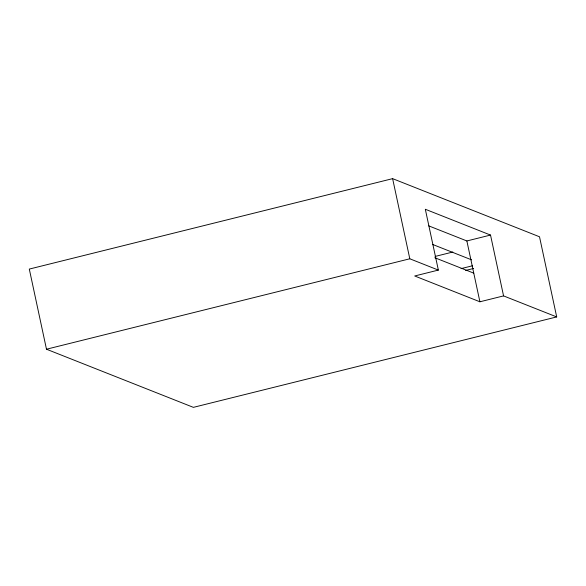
<?xml version="1.0" encoding="UTF-8"?>
<svg xmlns="http://www.w3.org/2000/svg" width="586" height="586" viewBox="0 0 586 586"><rect width="100%" height="100%" fill="white"/><g stroke="black" fill="none" stroke-linecap="round" stroke-linejoin="round"><path stroke-width="0.88" d="M392.62 178.642L29.3 269.077L46.484 349.219L193.38 407.358L556.7 316.923L539.516 236.781L392.62 178.642L409.804 258.785L438.357 270.087L425.319 209.261L490.526 235.067L503.564 295.901L556.7 316.923M428.754 225.874L466.866 240.956L490.526 235.067M46.484 349.219L409.804 258.785M435.09 256.441L452.824 252.031M438.357 270.087L414.698 275.977L479.905 301.79L503.564 295.901M461.05 268.63L472.572 265.758M465.636 270.446L473.613 268.461M432.556 244.421L471.627 259.862M434.805 257.723L473.766 273.142M466.866 240.956L479.905 301.79"/></g></svg>
